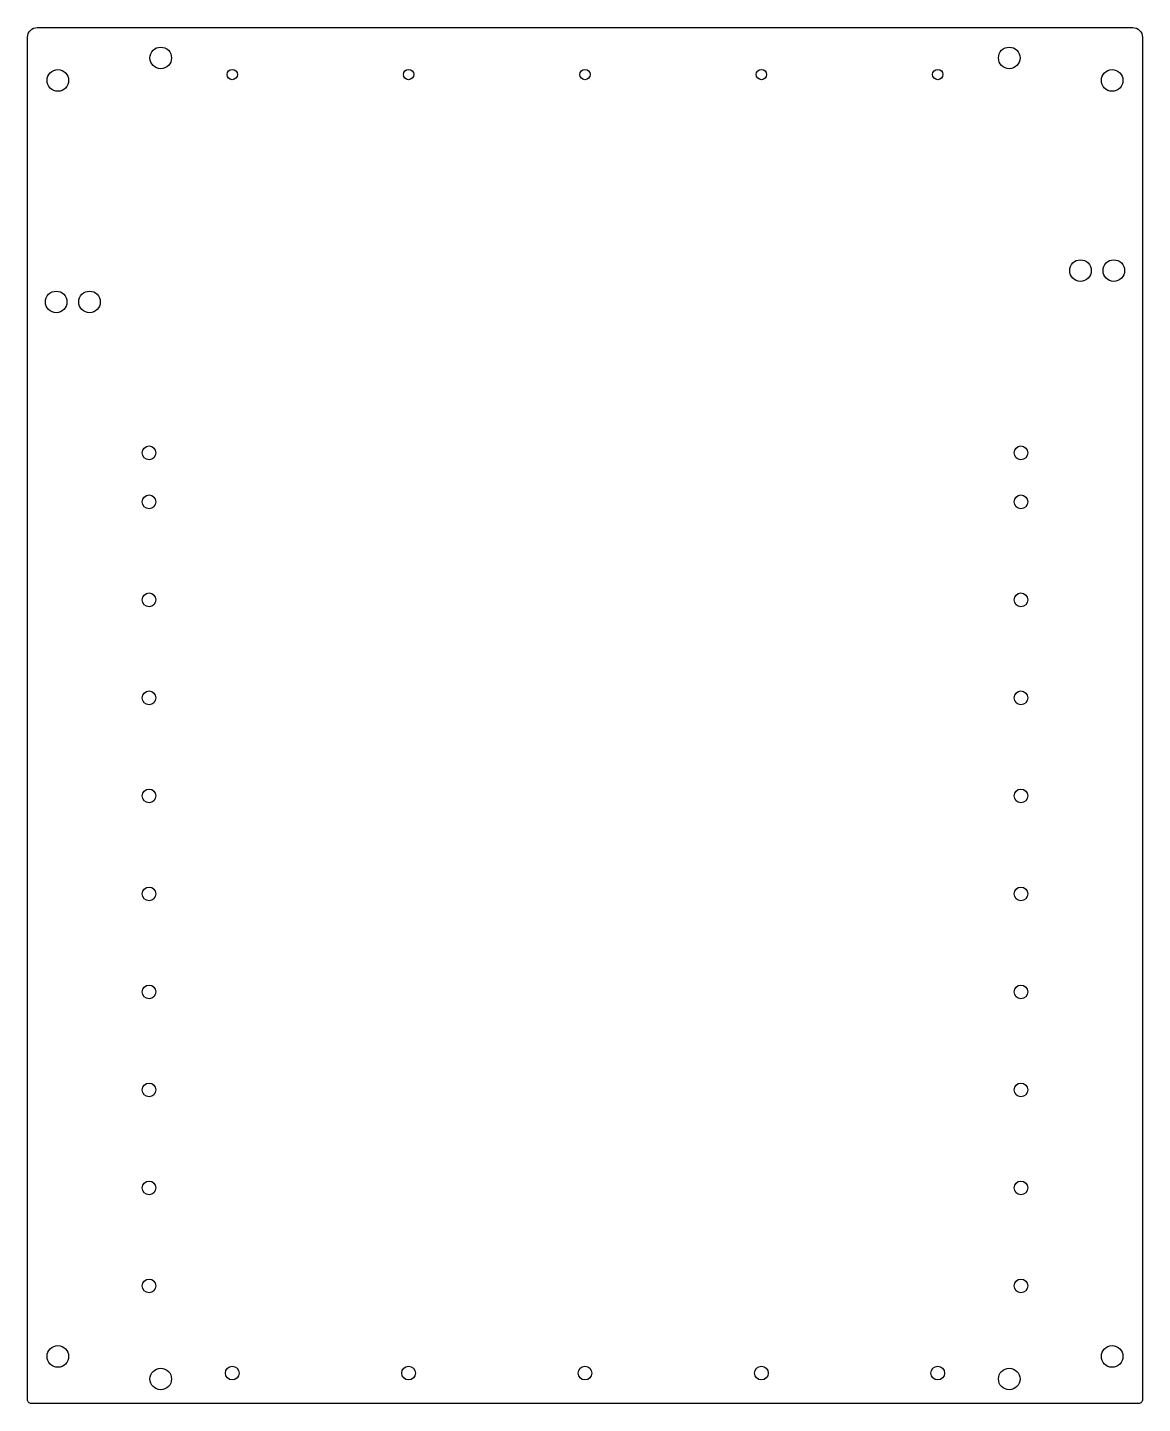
# Model space of a CAD drawing. Header units: millimetres. Extents: x -284 to 285, y -540 to 162.
import ezdxf

# ---------------------------------------------------------------- set-up
doc = ezdxf.new("R2010")
doc.units = ezdxf.units.MM
doc.layers.get('0').update_dxf_attribs({"linetype": 'CONTINUOUS'})

msp = doc.modelspace()

# ---------------------------------------------------------------- linework, layer by layer
msp.add_lwpolyline([(-282.5, -540, -0.414214), (-284.5, -538), (-284.5, 157, -0.414214), (-279.5, 162), (279.5, 162, -0.414214), (284.5, 157), (284.5, -538, -0.414214), (282.5, -540)], format="xyb", close=True)
for centre, radius in [((-216.5, 146.5), 5.5), ((216.5, 146.5), 5.5), ((-269, 135), 5.5), ((-180, 138), 2.62), ((-90, 138), 2.63), ((0, 138), 2.63), ((90, 138), 2.63), ((180, 138), 2.62), ((269, 135), 5.5), ((252.85, 38), 5.5), ((269.85, 38), 5.5), ((-269.85, 22), 5.5), ((-252.85, 22), 5.5), ((-222.5, -55), 3.5), ((222.5, -55), 3.5), ((-222.5, -80), 3.5), ((222.5, -80), 3.5), ((-222.5, -130), 3.5), ((222.5, -130), 3.5), ((-222.5, -180), 3.5), ((222.5, -180), 3.5), ((-222.5, -230), 3.5), ((222.5, -230), 3.5), ((-222.5, -280), 3.5), ((222.5, -280), 3.5), ((-222.5, -330), 3.5), ((222.5, -330), 3.5), ((-222.5, -380), 3.5), ((222.5, -380), 3.5), ((-222.5, -430), 3.5), ((222.5, -430), 3.5), ((-222.5, -480), 3.5), ((222.5, -480), 3.5), ((-269, -516), 5.5), ((269, -516), 5.5), ((-216.5, -527.5), 5.5), ((-180, -524.5), 3.5), ((-90, -524.5), 3.5), ((0, -524.5), 3.5), ((90, -524.5), 3.5), ((180, -524.5), 3.5), ((216.5, -527.5), 5.5)]:
    msp.add_circle(centre, radius)

doc.saveas('drawing.dxf')
